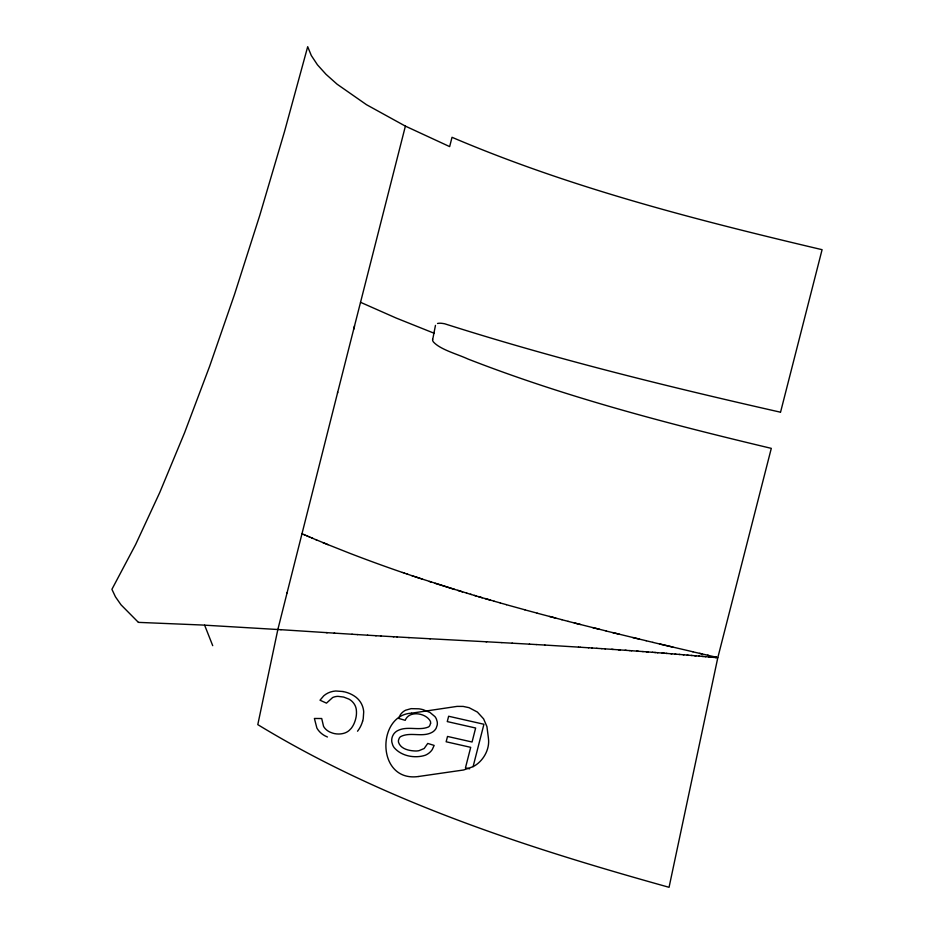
<?xml version="1.0" encoding="UTF-8"?>
<svg xmlns="http://www.w3.org/2000/svg" width="934" height="934" viewBox="0 0 934 934"><rect width="100%" height="100%" fill="white"/><g stroke="black" fill="none" stroke-linecap="round" stroke-linejoin="round"><path stroke-width="1.4" d="M432.711 339.427L435.466 325.382M433.96 333.018L434.088 332.364M287.147 592.565L277.853 629.504L257.796 724.632C384.399 801.746 527.045 847.733 669.059 887.3L717.791 657.758L715.421 657.548M287.053 592.915L337.711 392.233M353.624 329.457L405.391 126.125L366.513 104.713L337.116 84.212L326.013 74.311L317.443 64.808L311.314 55.538L307.695 46.7L284.543 131.46L259.804 215.264L234.539 294.362L209.683 366.151L184.558 432.792L159.761 492.487L135.675 544.44L111.917 589.319L115.454 596.826L121.011 604.8L138.197 622.161M337.501 393.051L354.546 325.861M418.385 776.516L463.638 769.978L473.094 766.651L483.929 724.259L448.635 716.25L447.269 721.585L475.639 728.018L472.067 742.005L447.514 736.447L446.148 741.771L470.701 747.34L465.459 767.865L469.615 768.81M780.544 412.209L822.083 249.682C696.612 220.062 570.896 187.979 452.021 137.298L449.651 146.603L405.391 126.125M473.164 766.616C482.925 761.572 489.883 749.687 488.47 738.619M437.532 323.479C439.867 322.919 442.307 323.362 444.642 323.771C554.959 358.925 667.483 386.629 780.369 412.174M411.59 713.167C376.285 714.872 376.285 782.33 418.315 776.528M411.707 713.156L457.088 706.384L463.171 706.419L469.055 707.68L477.391 712.07L483.614 718.876L486.929 726.605L488.424 738.222M429.815 638.751L486.614 641.786M501.756 642.615L512.357 643.199M408.613 637.583L430.364 638.774M486.019 641.751L501.897 642.615M512.066 643.187L529.59 644.168M396.95 636.93L409.232 637.618M393.226 636.719L397.382 636.953M536.256 644.553L544.919 645.067M529.368 644.156L536.42 644.565M380.547 635.984L393.926 636.755M544.814 645.055L578.613 647.122M375.643 635.692L380.99 636.007M367.517 635.202L376.168 635.715M357.325 634.571L367.727 635.213M351.978 634.244L357.582 634.595M578.496 647.122L580.294 647.239M281.017 629.703L201.756 624.998L138.43 622.371M334.197 633.124L352.2 634.256M280.889 629.691L327.344 632.68M326.223 632.61L334.664 633.147M588.467 647.764L591.981 647.998M580.166 647.227L588.642 647.776M596.733 648.313L601.951 648.651M591.771 647.974L596.966 648.324M604.987 648.861L626.317 650.356M601.683 648.64L605.267 648.885M618.495 649.795L620.153 649.912M611.56 649.317L613.206 649.422M625.091 650.262L630.03 650.624M636.603 651.103L638.237 651.22M631.221 650.706L643.164 651.593M629.586 650.589L631.676 650.741M642.627 651.547L652.983 652.329M652.387 652.294L655.633 652.539M646.433 651.839L648.079 651.955M662.124 653.041L664.413 653.228M657.256 652.668L662.79 653.099M654.617 652.457L657.886 652.714M666.047 653.356L671.85 653.823M663.747 653.17L666.993 653.426M675.084 654.08L679.94 654.477M670.939 653.753L675.831 654.15M683.174 654.746L688.019 655.154M679.088 654.407L683.968 654.816M694.476 655.703L696.087 655.843M691.242 655.434L699.309 656.123M687.214 655.084L692.094 655.505M701.831 656.345L703.454 656.485M698.585 656.053L705.754 656.684M708.766 656.952L710.692 657.127M705.077 656.625L709.501 657.022M713.062 657.338L716.285 657.629M710.272 657.081L713.284 657.349M343.07 691.522L335.715 690.997A19.789 17.162 8 0 0 323.736 695.83L320.012 700.208L326.48 703.139L332.597 697.57A11.558 10.017 8 0 1 333.59 697.161A12.691 10.998 8 0 1 337.933 696.355L343.619 697.056L348.837 699.064A15.037 13.029 8 0 1 352.328 701.656A15.855 13.741 8 0 1 356.228 709.081L356.298 709.653A32.246 27.95 8 0 1 355.726 718.701A43.805 37.979 8 0 1 355.118 720.791L354.651 722.122A29.748 25.778 8 0 1 351.242 728.345L349.153 730.47A14.232 12.34 8 0 1 343.525 733.388A17.676 15.318 8 0 1 334.676 733.634A19.626 17.01 8 0 1 332.667 733.12L330.076 732.151A14.582 12.644 8 0 1 324.962 728.368A13.893 12.037 8 0 1 323.538 726.313L321.716 718.526L314.396 718.468L316.871 727.995A20.244 17.548 8 0 0 318.798 730.82A20.548 17.816 8 0 0 324.904 735.805L327.437 736.996M716.705 657.303L707.563 655.236M714.405 656.812L717.837 657.559L771.297 448.355C668.709 423.931 566.226 397.324 467.817 358.96C457.462 354.138 440.965 349.841 433.726 342.288A3.806 3.257 39.7 0 1 432.582 339.404M692.935 651.839L701.878 653.87M699.578 653.38L708.719 655.446M692.958 651.792L659.544 643.97M672.947 647.099L652.854 642.382M646.165 640.771L652.878 642.335M646.176 640.724L632.773 637.548M639.486 639.113L606.096 630.999M612.774 632.598L619.44 634.244M574.282 622.955L606.119 630.952M592.856 627.636L599.476 629.294M580.493 624.496L568.094 621.367M561.906 619.756L568.117 621.32M561.929 619.709L537.178 613.194M549.566 616.452L555.742 618.086M537.202 613.148L524.838 609.844M524.861 609.797L506.391 604.707M500.25 602.967L506.403 604.66M494.133 601.216L500.274 602.92M494.144 601.169L485.026 598.531M490.175 600.072L474.379 595.437M478.325 596.604L482.271 597.772M470.432 594.257L475.92 595.845M466.498 593.067L471.378 594.491M466.837 593.125L457.765 590.358M462.563 591.876L421.689 578.905M454.695 589.471L435.116 583.318M429.395 581.473L431.204 582.057M422.145 579.103L411.987 575.683M420.475 578.496L414.416 576.488M413.12 576.103L407.154 574.048M404.107 573.056L407.714 574.282M402.309 572.449L404.749 573.219M433.936 333.169L396.098 318.015L360.524 302.301M316.766 540.015L328.044 544.674M322.86 542.607L348.966 552.975A769.242 381.691 14.3 0 0 402.321 572.437M315.774 539.595L316.743 540.062M315.762 539.642L309.843 537.085M311.804 537.972L312.797 538.393M308.862 536.665L309.831 537.132M308.85 536.711L301.962 533.676M306.877 535.859L307.858 536.291M303.924 534.587L304.904 535.007M212.718 645.663L204.616 625.15M343.058 691.557A27.261 23.63 8 0 1 356.087 697.289A22.019 19.089 8 0 1 362.38 705.87A26.689 23.128 8 0 1 363.7 711.953L363.244 718.608A42.1 36.496 8 0 1 362.637 721.153M362.614 721.153A36.858 31.954 8 0 1 357.535 731.229M430.574 723.36L429.722 725.706A5.849 5.067 8 0 1 428.484 726.967C418.736 731.077 407.084 725.566 397.452 730.75A12.562 10.893 8 0 0 395.876 731.801A12.772 11.068 8 0 0 393.471 734.428L392.642 735.992A15.458 13.391 8 0 0 391.86 738.631A14.208 12.317 8 0 0 391.883 742.285L392.712 745.063A14.909 12.924 8 0 0 394.241 747.737C401.562 756.201 414.766 758.606 425.157 755.291A16.614 14.395 8 0 0 428.274 753.586A17.828 15.458 8 0 0 430.084 752.115A17.559 15.224 8 0 0 432.267 749.535L434.158 745.414L427.749 743.441L424.164 748.519L418.957 750.679A17.921 15.539 8 0 1 416.015 751.006C409.629 750.889 400.838 749.278 398.549 742.355A7.507 6.503 8 0 1 398.491 740.265L399.192 738.257A6.771 5.873 8 0 1 400.546 736.669C410.295 731.485 422.623 737.825 432.384 732.151A11.955 10.367 8 0 0 436.178 728.17L437.194 725.123A13.356 11.582 8 0 0 437.182 721.678L436.4 719.075A13.029 11.301 8 0 0 434.94 716.6L429.979 712.455L423.079 709.677A33.822 29.316 8 0 0 418.922 708.813L411.1 708.649L405.683 710.19A14.197 12.305 8 0 0 403.044 711.86L402.285 712.525A15.726 13.625 8 0 0 400.359 714.79L398.655 718.398L405.193 720.324C409.185 710.12 426.044 712.934 430.387 721.305A6.526 5.662 8 0 1 430.574 723.36"/></g></svg>
